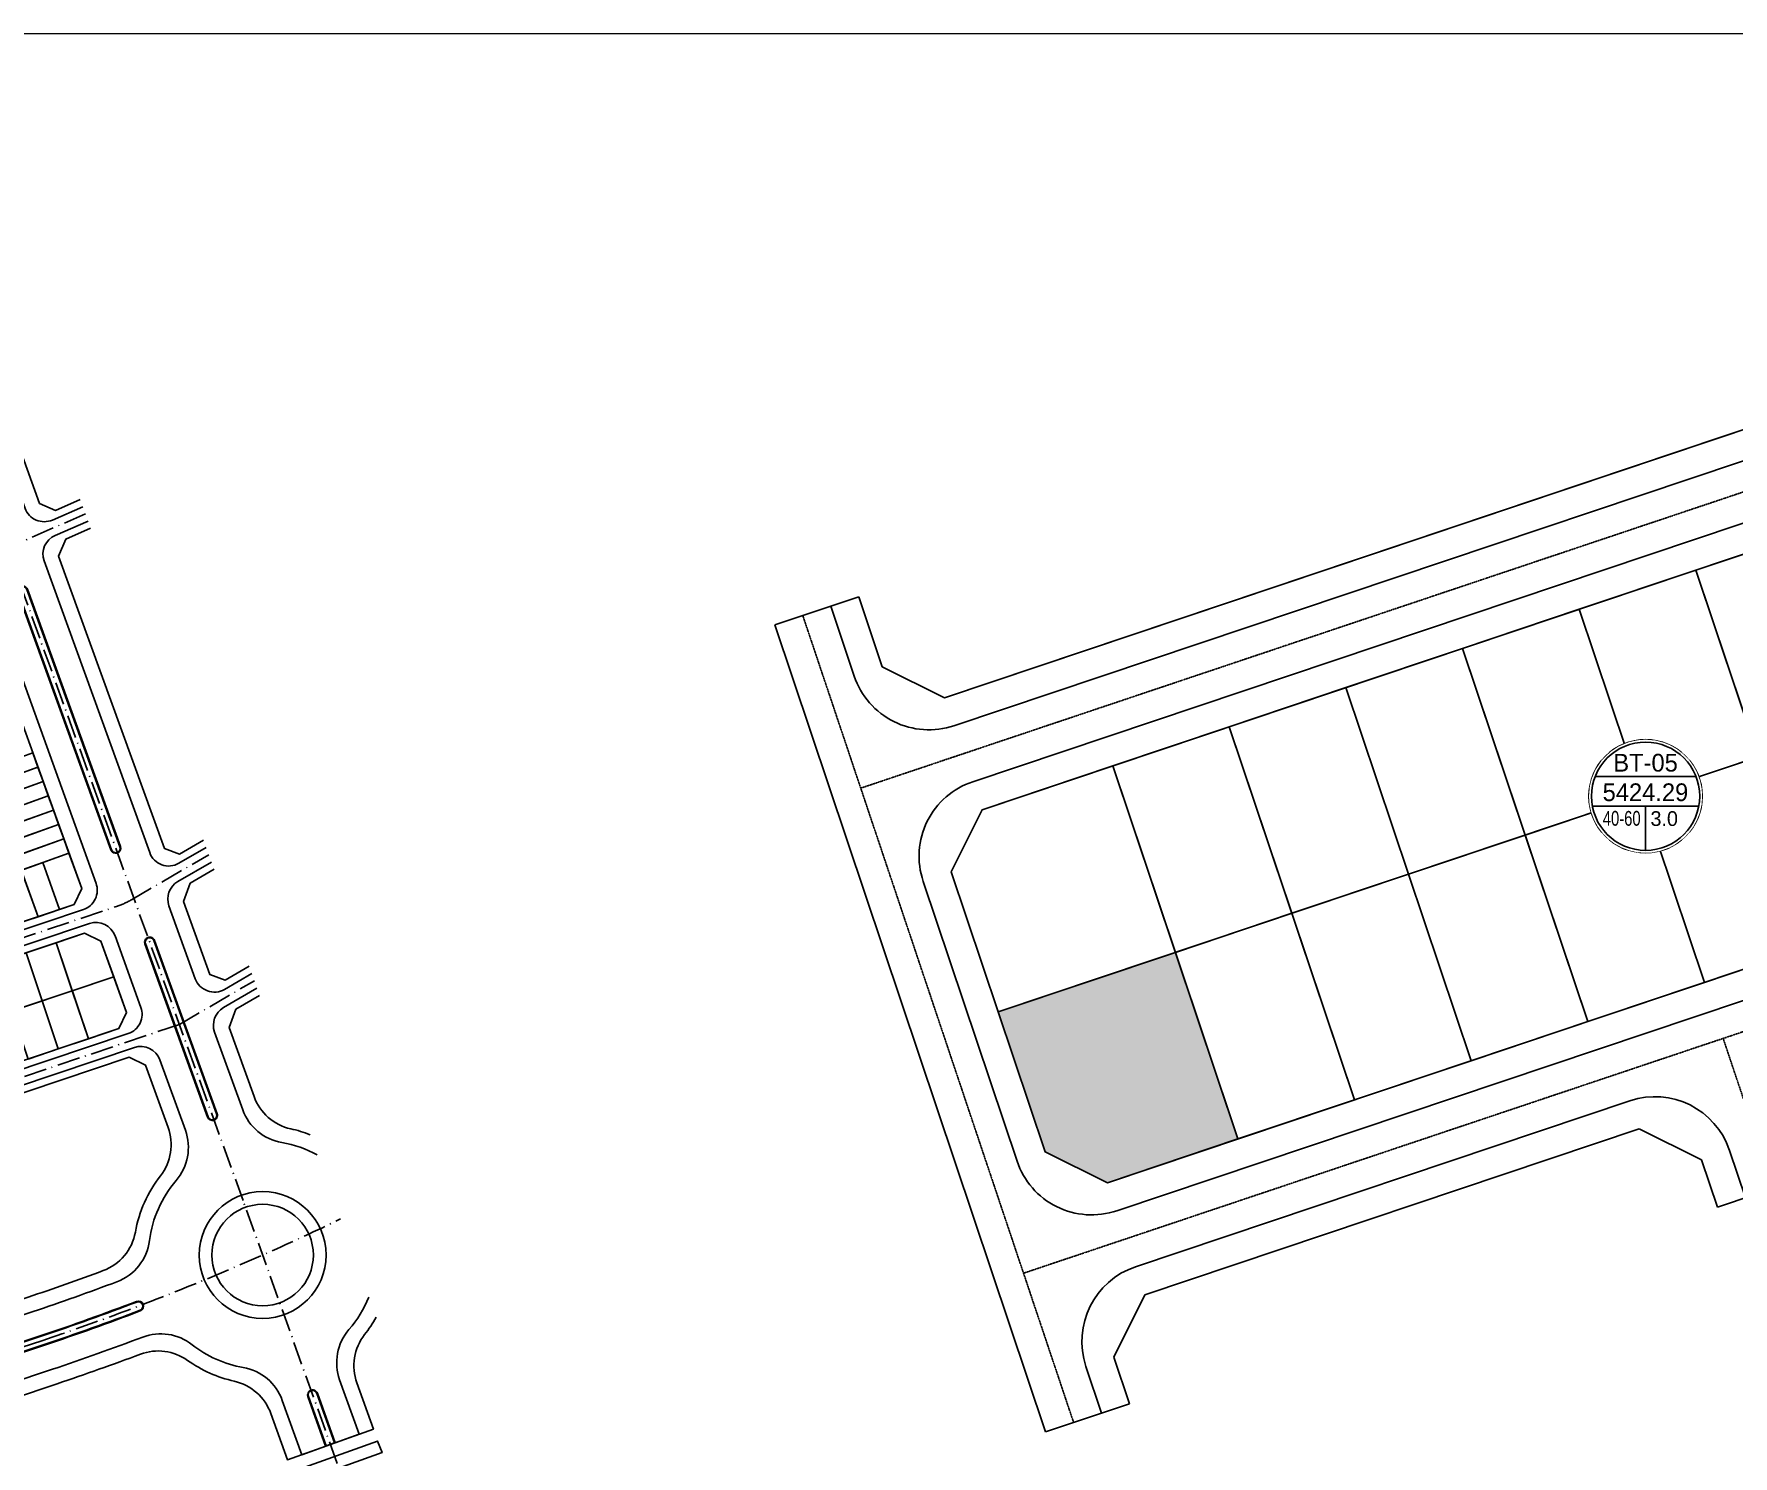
# Model space of a CAD drawing. Header units: millimetres. Extents: x 33748 to 451939, y -263262 to 62681.
# Drawn here: x 234558 to 242536, y -167796 to -161119 of the extents above; entities that cross this region are included whole.
import ezdxf
from ezdxf.enums import TextEntityAlignment as Align

# ---------------------------------------------------------------- set-up
doc = ezdxf.new("R2010")
doc.units = ezdxf.units.MM
doc.linetypes.add('ACAD_ISO10W100', pattern=[18.5, 12, -3, 0.5, -3])
doc.linetypes.add('DOT', pattern=[0.25, 0, -0.25])
doc.layers.get('Defpoints').update_dxf_attribs({"color": 202, "lineweight": 13})
for name, color, linetype in [('ghi_chu', 7, 'Continuous'), ('loKBT', 42, 'Continuous'), ('net in mo', 159, 'Continuous')]:
    doc.layers.add(name, color=color, linetype=linetype)
doc.styles.add('avh', font='')
doc.styles.get('avh').set_extended_font_data('.VnAvantH')

# ---------------------------------------------------------------- blocks, each defined once
blk = doc.blocks.new('sl')
at = {"layer": 'ghi_chu', "color": 158}
blk.add_circle((0, 0), 5.75, dxfattribs=at)
at = {"color": 158, "linetype": 'DOT'}
blk.add_wipeout([(0, 5.75), (0.97, 5.67), (1.86, 5.44), (2.47, 5.19), (3.13, 4.82), (3.79, 4.32), (4.43, 3.67), (4.91, 2.99), (5.2, 2.45), (5.53, 1.57), (5.7, 0.77), (5.75, 0), (5.69, -0.85), (5.5, -1.69), (5.23, -2.38), (4.83, -3.13), (4.38, -3.72), (3.93, -4.2), (2.99, -4.91), (2.42, -5.22), (1.54, -5.54), (0.63, -5.72), (0, -5.75), (-0.86, -5.69), (-1.59, -5.52), (-2.41, -5.22), (-3.14, -4.82), (-3.72, -4.39), (-4.31, -3.8), (-4.85, -3.09), (-5.21, -2.43), (-5.52, -1.6), (-5.69, -0.85), (-5.75, 0), (-5.66, 1.01), (-5.49, 1.72), (-5.12, 2.62), (-4.44, 3.66), (-3.55, 4.52), (-2.72, 5.07), (-1.72, 5.49), (-0.8, 5.69)], dxfattribs=at).dxf.layer = 'ghi_chu'
at = {"layer": 'ghi_chu', "color": 32}
for points in [[(-5.12, 2), (5.12, 2)], [(-5.41, -1), (5.41, -1)], [(0, -1), (0, -5.5)]]:
    blk.add_lwpolyline(points, dxfattribs=at)
at = {"layer": 'ghi_chu'}
blk.add_circle((0, 0), 5.5, dxfattribs=at)
at = {"layer": 'ghi_chu', "style": 'avh'}
for tag, height, p in [('SOLO', 1.25, (0, 2.51)), ('DT', 1.5, (-0.01, -0.49))]:
    blk.add_attdef(tag, text='', height=height, dxfattribs=at).set_placement(p, align=Align.CENTER)
blk.add_attdef('MD', text='', height=1.25, dxfattribs=at).set_placement((-0.5, -3), align=Align.RIGHT)
blk.add_attdef('TC', (0.5, -3.02), '', height=1.25, dxfattribs=at)
blk = doc.blocks.new('A$C1FE803A3')
at = {"layer": 'loKBT'}
h = blk.add_hatch(color=256, dxfattribs=at)
h.dxf.hatch_style = 1
h.paths.add_polyline_path([(40703, 48726), (22690, 42681), (27463, 28460), (33794, 25311), (47066, 29765)])
at = {"linetype": 'ACAD_ISO10W100', "ltscale": 0.75}
blk.add_line((8730, 65421), (182278, 123663), dxfattribs=at)
for p, q in [((17249, 74609), (138947, 115450)), ((10919, 77758), (17249, 74609)), ((86903, 33641), (36657, 16779)), ((87858, 30797), (37612, 13935)), ((37612, 13935), (87858, 30797)), ((94189, 27647), (87858, 30797)), ((87858, 30797), (94189, 27647)), ((95804, 22835), (94189, 27647)), ((94189, 27647), (95804, 22835)), ((98648, 23789), (97033, 28602)), ((37612, 13935), (34462, 7604)), ((34462, 7604), (37612, 13935)), ((34462, 7604), (36053, 2863)), ((36053, 2863), (34462, 7604)), ((31618, 6649), (33209, 1909))]:
    blk.add_line(p, q)
for points in [[(146452, 129272), (148118, 123404, -0.4004581), (142968, 113635), (18204, 71765, -0.4142136), (8074, 76804), (5688, 83914)], [(162334, 73325), (154133, 102216, 0.4281041), (143891, 107616), (20113, 66077, 0.4142136), (15074, 55947), (24619, 27506, 0.4142136), (34748, 22467), (157183, 63556, 0.4004581), (162334, 73325)]]:
    blk.add_lwpolyline(points, format="xyb")
for points in [[(8532, 84869), (10919, 77758), (17249, 74609), (138947, 115450), (142322, 121851), (140680, 127634)], [(8532, 84869), (0, 82005)], [(27521, 0), (0, 82005)], [(95804, 22835), (107180, 26653)], [(36053, 2863), (27521, 0)]]:
    blk.add_lwpolyline(points)
for points in [[(156538, 71772), (153163, 65371), (33794, 25311), (27463, 28460), (17918, 56902), (21067, 63233), (142228, 103893), (148333, 100674)], [(156538, 71772), (153163, 65371), (33794, 25311), (27463, 28460), (17918, 56902), (21067, 63233), (142228, 103893), (148333, 100674)], [(105443, 91549), (93592, 87572), (99955, 68611), (111806, 72588)], [(93592, 87572), (81742, 83595), (88105, 64634), (99955, 68611)], [(81742, 83595), (69891, 79618), (76254, 60657), (88105, 64634)], [(69891, 79618), (58041, 75641), (64404, 56680), (76254, 60657)], [(58041, 75641), (46190, 71664), (52554, 52703), (64404, 56680)], [(46190, 71664), (34340, 67687), (40703, 48726), (52554, 52703)], [(34340, 67687), (21067, 63233), (17918, 56902), (22690, 42681), (40703, 48726)], [(99955, 68611), (88105, 64634), (94468, 45673), (106319, 49650)], [(88105, 64634), (76254, 60657), (82618, 41696), (94468, 45673)], [(76254, 60657), (64404, 56680), (70767, 37719), (82618, 41696)], [(64404, 56680), (52554, 52703), (58917, 33742), (70767, 37719)], [(52554, 52703), (40703, 48726), (47066, 29765), (58917, 33742)], [(40703, 48726), (22690, 42681), (27463, 28460), (33794, 25311), (47066, 29765)]]:
    blk.add_lwpolyline(points, close=True)
at = {"ltscale": 5}
for points in [[(106319, 49650), (93592, 87572)], [(152436, 86223), (22690, 42681)], [(94468, 45673), (81742, 83595)], [(82618, 41696), (69891, 79618)], [(70767, 37719), (58041, 75641)], [(58917, 33742), (46190, 71664)], [(47066, 29765), (34340, 67687)]]:
    blk.add_lwpolyline(points, dxfattribs=at)
at = {"linetype": 'ACAD_ISO10W100', "ltscale": 0.75}
for points in [[(2844, 82960), (30365, 954)], [(192712, 72315), (25274, 16123)], [(96377, 39985), (101492, 24744)]]:
    blk.add_lwpolyline(points, dxfattribs=at)
for centre, start, end in [((89448, 26057), 18.5515, 108.5515), ((39202, 9194), 108.5515, 198.5515)]:
    blk.add_arc(centre, 8000, start, end)
ref = blk.add_blockref('sl', (88493, 64599), dxfattribs=dict(xscale=1000, yscale=1000, zscale=1000))
ref.add_attrib('DT', '5424.29', dxfattribs={"layer": 'ghi_chu', "height": 1800, "style": 'avh'}).set_placement((88478, 64105), align=Align.CENTER)
ref.add_attrib('MD', '40-60', dxfattribs={"layer": 'ghi_chu', "height": 1500, "style": 'avh', "width": 0.75}).set_placement((87991, 61603), align=Align.RIGHT)
ref.add_attrib('TC', '3.0', (88993, 61579), dxfattribs={"layer": 'ghi_chu', "height": 1500, "style": 'avh'})
ref.add_attrib('SOLO', 'Bt-05', dxfattribs={"layer": 'ghi_chu', "height": 1800, "style": 'avh'}).set_placement((88493, 67105), align=Align.CENTER)
blk = doc.blocks.new('A$C3F770CC9')
at = {"linetype": 'ACAD_ISO10W100', "ltscale": 0.75}
for points in [[(497.04, 91.45), (450.61, 221.25), (313.19, 601.19), (299.19, 644.07)], [(388.43, 492.03), (357.54, 478.57)], [(425.48, 290.73), (455.02, 307.92)], [(425.48, 290.73), (74.24, 172.86)]]:
    blk.add_lwpolyline(points, dxfattribs=at)
for points in [[(347.98, 582.04, 0.398827), (339.72, 563.12), (364.64, 494.23, 0.433046), (375.36, 489.61), (387.4, 494.86)], [(356.87, 579.29, -0.001489), (347.06, 575.14), (344.15, 568.51), (370.33, 496.14), (376.61, 493.43), (386.38, 497.69)], [(356.87, 579.29, -0.001489), (347.06, 575.14), (344.15, 568.51), (370.33, 496.14), (376.61, 493.43), (386.38, 497.69)], [(389.45, 489.21), (376.46, 483.55, 0.395629), (372.14, 473.5), (413.75, 358.45, 0.467936), (425.29, 354.25), (436, 360.49)], [(361.78, 460.96), (398.48, 359.5, 1), (402.24, 360.86), (365.54, 462.32, 1), (361.78, 460.96)], [(438.08, 354.75), (424.85, 347.06, 0.362457), (421.35, 337.42), (431.72, 308.75, 0.467936), (443.27, 304.55), (453.98, 310.78)], [(436.58, 254.16, 0.414214), (439.14, 252.96), (439.14, 252.96, 0.414214), (440.34, 255.52), (415.63, 323.83, 0.414214), (413.07, 325.03), (413.07, 325.03, 0.414214), (411.87, 322.47), (436.58, 254.16)], [(465.87, 244.13, -0.269945), (450.42, 257.04), (439.33, 287.72, -0.362457), (442.83, 297.35), (456.06, 305.05)], [(457.09, 302.18), (447.69, 296.71), (445.07, 289.49), (454.91, 262.27, 0.256594), (469.37, 249.55, -0.038992), (476.97, 247.23, -0.038992)], [(289.8, 208.28), (242.4, 192.37, 0.400458), (237.25, 182.6), (245.63, 153.06, 0.428104), (264.83, 142.94), (367.76, 177.48, 0.008886), (400.84, 189.24, 0.278117), (413.65, 205.44, -0.147047), (424.18, 229.12, 0.270704), (427.82, 248.96), (417.78, 276.74, 0.407417), (407.71, 281.6), (298.58, 244.98, 0.414214), (291.02, 229.78), (294.84, 218.41, -0.414214), (289.8, 208.28)], [(479.85, 239.27, 0.082783), (465.87, 244.13)], [(500.13, 183.2, -0.084021), (492.34, 170.35, 0.270323), (488.65, 150.54), (496.31, 129.12), (473.71, 121.04), (466.05, 142.46, 0.270325), (450.63, 155.43)], [(450.63, 155.43, -0.124666), (430.44, 164.42, 0.262937), (411, 167.42, -0.009345), (375.37, 154.72), (270.46, 119.51, 0.405257), (260.87, 100.96), (269.77, 71.47), (258.28, 68.01), (249.76, 96.26, 0.423227), (230.62, 106.15), (144.25, 77.16, 0.40652), (139.15, 67.23), (153.38, 20.8), (144.78, 18.16), (130.74, 63.96, 0.421949), (120.54, 69.2), (84.73, 57.18)]]:
    blk.add_lwpolyline(points, format="xyb")
for points in [[(434.97, 363.35), (425.56, 357.88), (419.54, 360.07), (377.82, 475.42), (380.7, 482.12), (390.47, 486.38)], [(434.97, 363.35), (425.56, 357.88), (419.54, 360.07), (377.82, 475.42), (380.7, 482.12), (390.47, 486.38)], [(452.94, 313.65), (443.54, 308.18), (437.52, 310.37), (427.09, 339.2), (429.71, 346.41), (439.12, 351.88)], [(452.94, 313.65), (443.54, 308.18), (437.52, 310.37), (427.09, 339.2), (429.71, 346.41), (439.12, 351.88)]]:
    blk.add_lwpolyline(points)
for points in [[(308.72, 457.72), (339.75, 468.95, -0.414214), (350, 464.14), (392.6, 346.35, -0.421043), (387.62, 336.04), (356.33, 325.54, -0.407417), (346.26, 330.4), (303.92, 447.48, -0.414214)], [(362.02, 461.05), (398.71, 359.58, 1), (402.01, 360.77), (365.31, 462.24, 1)], [(219.43, 273.27, 0.400458), (214.28, 263.5), (222.48, 234.61, 0.428104), (232.72, 229.21), (405.32, 287.13, 0.421043), (410.29, 297.43), (400.09, 325.65, 0.407417), (390.02, 330.52)], [(436.81, 254.24, 0.414214), (439.05, 253.19, 0.414214), (440.1, 255.43), (415.4, 323.75, 0.414214), (413.16, 324.8, 0.414214), (412.11, 322.56)], [(302.13, 209.25), (246.42, 190.56), (243.04, 184.15), (252.07, 152.36), (260.61, 147.85), (365.85, 183.17, 0.007974), (395.38, 193.61, 0.265195), (408.1, 208.81, -0.121118), (418.01, 231.05, 0.257306), (421.02, 250.12), (412.15, 274.66), (405.71, 277.77), (298.58, 241.82), (294.17, 232.95), (302.13, 209.25)], [(372.21, 164.21, 0.010023), (410.03, 177.75, 0.991336), (408.57, 181.48, -0.010014), (370.94, 168), (267.9, 133.42, 1), (269.17, 129.63)], [(372.13, 164.45, 0.010022), (409.94, 177.98, 0.990741), (408.66, 181.24, -0.010014), (371.02, 167.76), (267.98, 133.19, 1), (269.1, 129.87)], [(483.13, 124.4), (486.89, 125.75), (479.9, 145.29, 1.000002), (476.14, 143.94)], [(483.36, 124.49), (486.66, 125.67), (479.67, 145.21, 1), (476.37, 144.03)]]:
    blk.add_lwpolyline(points, format="xyb", close=True)
for points in [[(355.48, 328.42), (349.04, 331.53), (306.74, 448.5), (309.74, 454.9), (337.95, 465.1), (344.35, 462.1), (386.98, 344.26), (383.94, 337.97)], [(355.48, 328.42), (349.04, 331.53), (306.74, 448.5), (309.74, 454.9), (337.95, 465.1), (344.35, 462.1), (386.98, 344.26), (383.94, 337.97)], [(369.65, 392.17), (367.61, 397.81), (348.8, 391.01), (350.84, 385.36)], [(371.69, 386.52), (369.65, 392.17), (350.84, 385.36), (352.88, 379.72)], [(373.73, 380.88), (371.69, 386.52), (352.88, 379.72), (354.92, 374.08)], [(375.77, 375.24), (373.73, 380.88), (354.92, 374.08), (356.96, 368.44)], [(377.81, 369.6), (375.77, 375.24), (356.96, 368.44), (359, 362.8)], [(379.85, 363.96), (377.81, 369.6), (359, 362.8), (361.04, 357.15)], [(379.85, 363.96), (361.04, 357.15), (363.09, 351.51), (371.55, 354.57), (381.89, 358.31)], [(381.89, 358.31), (371.55, 354.57), (378.25, 336.06), (383.94, 337.97), (386.98, 344.26)], [(363.09, 351.51), (354.62, 348.45), (361.18, 330.33), (369.71, 333.19)], [(371.55, 354.57), (363.09, 351.51), (369.71, 333.19), (378.25, 336.06)], [(234.39, 232.93), (228.28, 236.15), (220.08, 265.05), (223.45, 271.45), (388.02, 326.68), (394.46, 323.57), (404.67, 295.35), (401.63, 289.06)], [(234.39, 232.93), (228.28, 236.15), (220.08, 265.05), (223.45, 271.45), (388.02, 326.68), (394.46, 323.57), (404.67, 295.35), (401.63, 289.06)], [(376.84, 322.93), (364.99, 318.95), (371.35, 299.99), (383.2, 303.97)], [(394.46, 323.57), (388.02, 326.68), (376.84, 322.93), (383.2, 303.97), (399.56, 309.46)], [(364.99, 318.95), (353.14, 314.97), (359.5, 296.01), (371.35, 299.99)], [(399.56, 309.46), (383.2, 303.97), (389.56, 285.01), (401.63, 289.06), (404.67, 295.35)], [(383.2, 303.97), (371.35, 299.99), (377.71, 281.03), (389.56, 285.01)], [(371.35, 299.99), (359.5, 296.01), (365.86, 277.05), (377.71, 281.03)]]:
    blk.add_lwpolyline(points, close=True)
at = {"ltscale": 5}
for points in [[(369.71, 333.19), (323.85, 460)], [(332.03, 378.56), (369.65, 392.17)], [(334.07, 372.92), (371.69, 386.52)], [(336.12, 367.28), (373.73, 380.88)], [(338.16, 361.64), (375.77, 375.24)], [(340.2, 355.99), (377.81, 369.6)], [(342.24, 350.35), (379.85, 363.96)], [(344.28, 344.71), (381.89, 358.31)], [(378.25, 336.06), (371.55, 354.57)], [(376.84, 322.93), (389.56, 285.01)], [(364.99, 318.95), (377.71, 281.03)], [(399.56, 309.46), (224.18, 250.6)]]:
    blk.add_lwpolyline(points, dxfattribs=at)
at = {"linetype": 'ACAD_ISO10W100', "ltscale": 0.75}
for points in [[(57.7, 222.15), (401.01, 337.37, 0.050829), (406.55, 339.88), (437.04, 357.62)], [(488.99, 213.99, -0.031733), (371.58, 166.11), (80.91, 68.56)]]:
    blk.add_lwpolyline(points, format="xyb", dxfattribs=at)
at = {"linetype": 'ByBlock'}
blk.add_lwpolyline([(457.09, 302.18), (447.69, 296.71), (445.07, 289.49), (454.91, 262.27, 0.256594), (469.37, 249.55, -0.038992), (476.97, 247.23, -0.038992)], format="xyb", dxfattribs=at)
blk.add_lwpolyline([(408.1, 208.81, -0.121118), (418.01, 231.05, 0.257306), (421.02, 250.12), (412.15, 274.66), (405.71, 277.77), (298.58, 241.82), (294.17, 232.95), (316.44, 166.59), (365.85, 183.17, 0.007975), (395.38, 193.61, 0.265194)], format="xyb", close=True, dxfattribs=at)
at = {"elevation": 0}
blk.add_lwpolyline([(86.63, 51.49), (121.08, 63.05), (127.29, 59.86), (140.47, 16.84), (157.68, 22.12), (144.36, 65.59), (147.63, 71.96), (234.7, 101.18), (243.35, 96.71), (252.54, 66.27), (275.52, 73.21), (266.12, 104.35), (270.73, 113.28), (377.3, 149.04, 0.008545), (410.09, 160.67, -0.249193), (428.7, 158.23, 0.09975), (447.1, 150.01, -0.256949), (461.54, 137.24), (468.06, 119.02), (501.96, 131.14), (495.44, 149.36, -0.256949), (498.5, 168.4, 0.040203), (503.01, 175.24)], format="xyb", dxfattribs=at)
at = {"ltscale": 0.75}
blk.add_lwpolyline([(469.75, 114.31), (503.64, 126.43), (505.37, 121.84), (471.4, 109.69)], close=True, dxfattribs=at)
for radius in [25, 20, 20]:
    blk.add_circle((458.29, 199.77), radius)

msp = doc.modelspace()

# ---------------------------------------------------------------- linework, layer by layer
at = {"layer": 'Defpoints'}
msp.add_lwpolyline([(273947.2, -194382.9), (273947.2, -161118.9), (226907.2, -161118.9), (226907.2, -194382.9)], close=True, dxfattribs=at)

# ---------------------------------------------------------------- block references
at = {"layer": 'net in mo', "xscale": 11.907, "yscale": 11.907, "zscale": 11.907}
msp.add_blockref('A$C3F770CC9', (230175.2, -169231), dxfattribs=at)

# ---------------------------------------------------------------- next in the draw order: block references
at = {"layer": 'net in mo', "xscale": 0.0462, "yscale": 0.0462, "zscale": 0.0462}
msp.add_blockref('A$C1FE803A3', (238036.9, -167682.5), dxfattribs=at)

doc.saveas('drawing.dxf')
